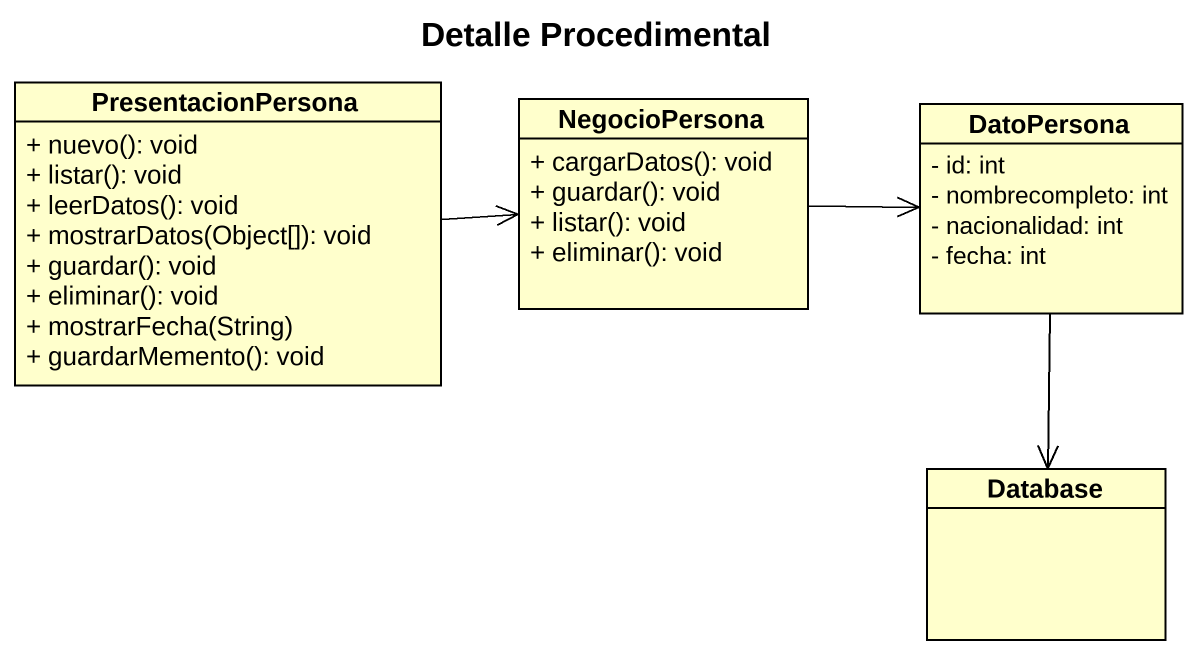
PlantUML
@startuml
title Detalle Procedimental
hide circle
hide empty members
skinparam classAttributeIconSize 0
class PresentacionPersona {
  + nuevo(): void
  + listar(): void
  + leerDatos(): void
  + mostrarDatos(Object[]): void
  + guardar(): void
  + eliminar(): void
  + mostrarFecha(String)
  + guardarMemento(): void
}
class NegocioPersona {
  + cargarDatos(): void
  + guardar(): void
  + listar(): void
  + eliminar(): void
}
class DatoPersona {
  - id: int
  - nombrecompleto: int
  - nacionalidad: int
  - fecha: int
}
class "Database" as Database_
PresentacionPersona -right-> NegocioPersona
NegocioPersona -right-> DatoPersona
DatoPersona --> Database_
@enduml
